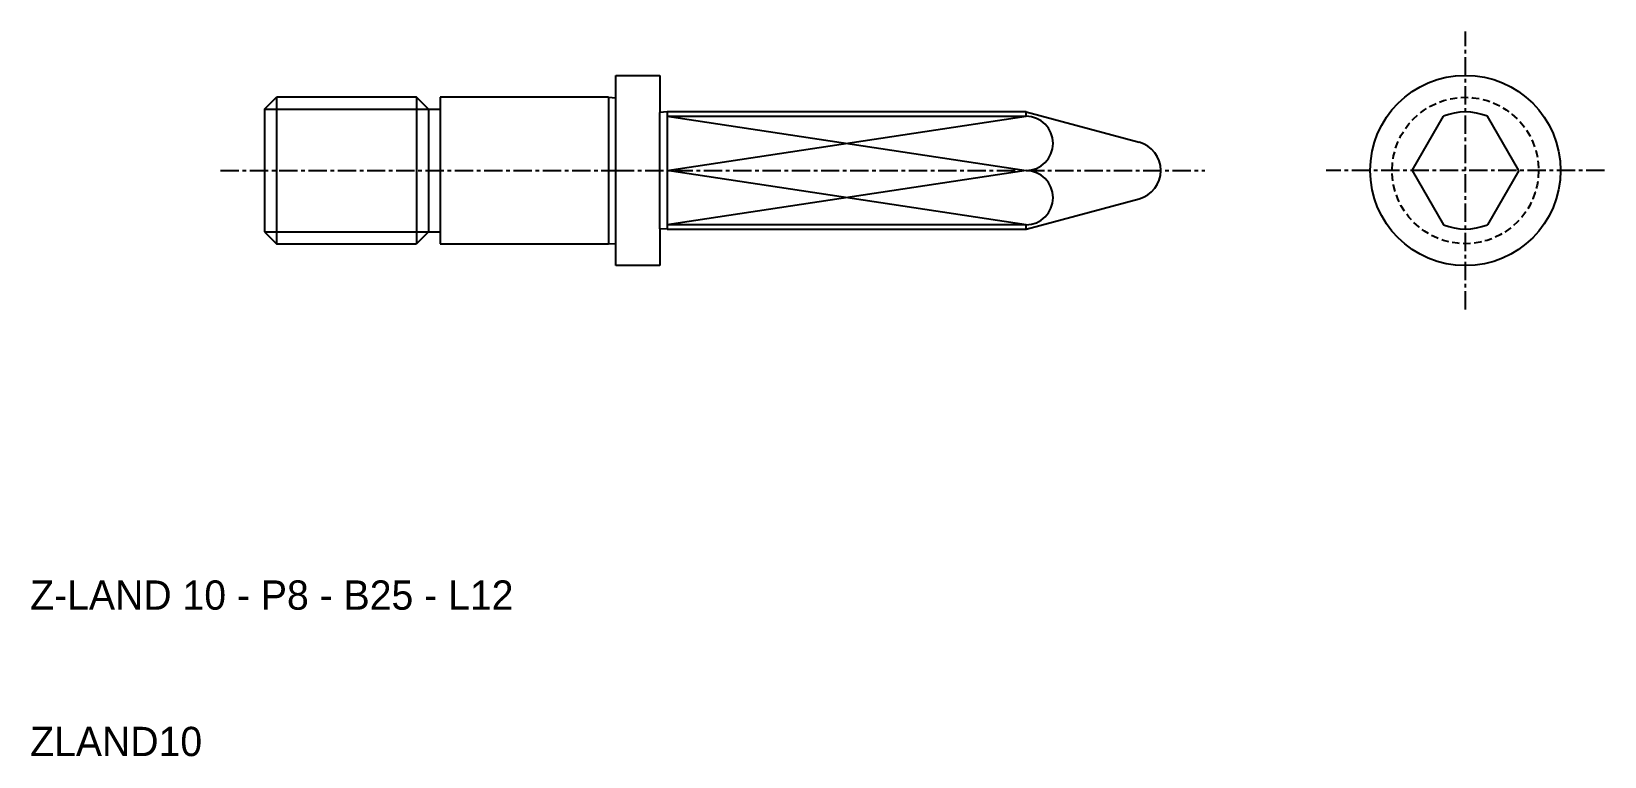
# Model space of a CAD drawing. Extents: x 4 to 112, y 2 to 52.
import ezdxf

# ---------------------------------------------------------------- set-up
doc = ezdxf.new("R2010")
doc.units = 0
doc.linetypes.add('CENTER', pattern=[2, 1.25, -0.25, 0.25, -0.25])
doc.linetypes.add('DASHED', pattern=[0.75, 0.5, -0.25])
doc.layers.get('0').update_dxf_attribs({"linetype": 'CONTINUOUS'})
doc.layers.add('CENTER', color=1, linetype='CENTER')

msp = doc.modelspace()

# ---------------------------------------------------------------- linework, layer by layer
at = {"color": 7, "linetype": 'CONTINUOUS'}
for p, q in [((44.23, 47.38), (44.23, 48.91)), ((44.23, 48.91), (47.23, 48.91)), ((47.23, 48.91), (47.23, 46.38)), ((20.23, 46.6), (21.04, 47.41)), ((21.04, 47.41), (21.04, 37.41)), ((30.61, 47.41), (21.04, 47.41)), ((31.42, 46.6), (30.61, 47.41)), ((30.61, 47.41), (30.61, 37.41)), ((43.73, 47.41), (32.23, 47.41)), ((32.23, 47.41), (32.23, 37.41)), ((43.73, 47.41), (43.73, 37.41)), ((43.73, 47.41), (44.23, 47.38)), ((44.23, 37.43), (44.23, 47.38)), ((20.23, 46.6), (20.23, 38.22)), ((31.42, 46.6), (31.42, 38.22)), ((31.42, 46.6), (32.23, 46.6)), ((47.73, 46.41), (47.23, 46.38)), ((47.23, 38.43), (47.23, 46.38)), ((72.23, 46.41), (47.73, 46.41)), ((47.73, 46.41), (47.73, 38.41)), ((72.23, 46.41), (79.95, 44.34)), ((72.23, 46.12), (72.23, 46.41)), ((47.73, 46.12), (72.23, 46.12)), ((98.59, 42.41), (100.73, 46.12)), ((105.87, 42.41), (103.73, 46.12)), ((98.59, 42.41), (100.73, 38.7)), ((105.87, 42.41), (103.73, 38.7)), ((72.23, 38.41), (79.95, 40.48)), ((72.23, 38.7), (47.73, 38.7)), ((72.23, 38.41), (72.23, 38.7)), ((20.23, 38.22), (21.04, 37.41)), ((31.42, 38.22), (30.61, 37.41)), ((31.42, 38.22), (32.23, 38.22)), ((47.23, 38.43), (47.23, 35.91)), ((47.73, 38.41), (47.23, 38.43)), ((47.73, 38.41), (72.23, 38.41)), ((21.04, 37.41), (30.61, 37.41)), ((32.23, 37.41), (43.73, 37.41)), ((43.73, 37.41), (44.23, 37.43)), ((44.23, 35.91), (44.23, 37.43)), ((47.23, 35.91), (44.23, 35.91))]:
    msp.add_line(p, q, dxfattribs=at)
at = {"color": 3, "linetype": 'CONTINUOUS'}
for p, q in [((20.23, 46.6), (31.42, 46.6)), ((47.73, 46.12), (72.23, 42.41)), ((47.73, 42.41), (72.23, 46.12)), ((72.23, 42.41), (47.73, 38.7)), ((72.23, 38.7), (47.73, 42.41)), ((20.23, 38.22), (31.42, 38.22))]:
    msp.add_line(p, q, dxfattribs=at)
at = {"color": 7, "linetype": 'CONTINUOUS'}
msp.add_circle((102.23, 42.41), 6.5, dxfattribs=at)
at = {"color": 3, "linetype": 'DASHED'}
msp.add_circle((102.23, 42.41), 5, dxfattribs=at)
at = {"color": 7, "linetype": 'CONTINUOUS'}
for centre, radius, start, end in [((102.23, 42.41), 4, 67.9757, 112.0243), ((79.43, 42.41), 2, 285, 75), ((102.23, 42.41), 4, 247.9757, 292.0243)]:
    msp.add_arc(centre, radius, start, end, dxfattribs=at)
at = {"color": 3, "linetype": 'CONTINUOUS'}
for centre in [(72.23, 44.26), (72.23, 40.55)]:
    msp.add_arc(centre, 1.85, 270, 90, dxfattribs=at)
at = {"layer": 'CENTER', "color": 1, "linetype": 'CENTER'}
for p, q in [((102.23, 32.91), (102.23, 51.91)), ((17.23, 42.41), (44.23, 42.41)), ((44.23, 42.41), (84.43, 42.41)), ((111.73, 42.41), (92.73, 42.41))]:
    msp.add_line(p, q, dxfattribs=at)

# ---------------------------------------------------------------- texts
at = {"color": 7, "linetype": 'CONTINUOUS'}
for s, p in [('Z-LAND 10 - P8 - B25 - L12', (4.23, 12.41)), ('ZLAND10', (4.23, 2.41))]:
    msp.add_text(s, height=2, dxfattribs=at).set_placement(p)

doc.saveas('drawing.dxf')
